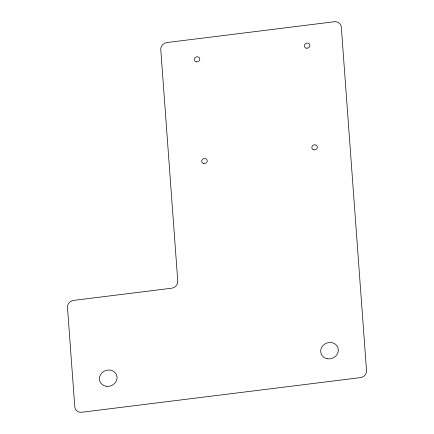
<?xml version="1.0" encoding="UTF-8"?>
<svg xmlns="http://www.w3.org/2000/svg" width="434" height="434" viewBox="0 0 434 434"><rect width="100%" height="100%" fill="white"/><g stroke="black" fill="none" stroke-linecap="round" stroke-linejoin="round"><path stroke-width="0.65" d="M334.261 21.754L166.927 42.548A6.7 6.071 -21.1 0 0 160.77 49.471L177.772 281.303A6.7 6.071 -21.1 0 1 171.614 288.225L73.634 300.399A6.7 6.071 -21.1 0 0 67.476 307.321L74.789 406.967A6.7 6.071 -21.1 0 0 81.842 412.246L360.366 377.634A6.7 6.071 -21.1 0 0 366.524 370.717L341.314 27.033A6.7 6.071 -21.1 0 0 334.261 21.754M313.928 149.855A2.788 2.528 -21.1 0 0 317.238 146.453A2.788 2.528 -21.1 0 0 312.599 145.678A2.788 2.528 -21.1 0 0 313.928 149.855M203.839 163.531A2.788 2.528 -21.1 0 0 207.148 160.135A2.788 2.528 -21.1 0 0 202.51 159.354A2.788 2.528 -21.1 0 0 203.839 163.531M306.469 48.174A2.788 2.528 -21.1 0 0 309.778 44.773A2.788 2.528 -21.1 0 0 305.14 43.997A2.788 2.528 -21.1 0 0 306.469 48.174M196.38 61.85A2.788 2.528 -21.1 0 0 199.689 58.454A2.788 2.528 -21.1 0 0 195.05 57.673A2.788 2.528 -21.1 0 0 196.38 61.85M327.388 358.772A8.93 8.094 -21.1 0 0 337.983 347.889A8.93 8.094 -21.1 0 0 323.14 345.404A8.93 8.094 -21.1 0 0 327.388 358.772M106.113 386.265A8.93 8.094 -21.1 0 0 116.703 375.388A8.93 8.094 -21.1 0 0 101.86 372.904A8.93 8.094 -21.1 0 0 106.113 386.265"/></g></svg>
